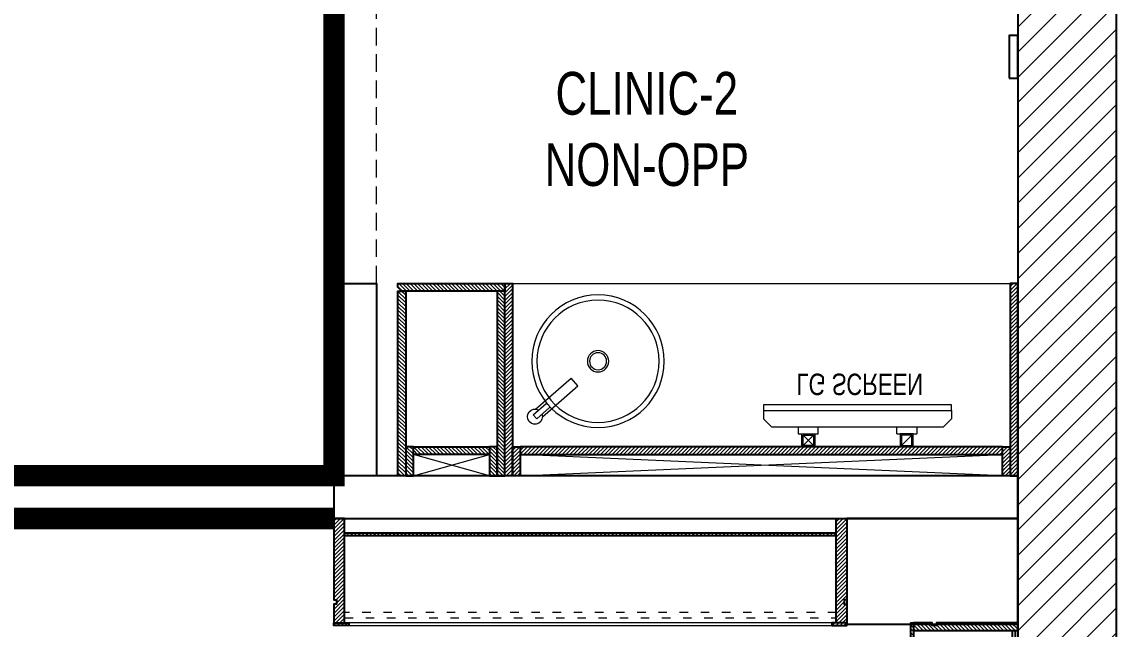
# Model space of a CAD drawing. Header units: feet. Extents: x 6573360 to 6580370, y -5590975 to -5575760.
# Drawn here: x 6577810 to 6580370, y -5580349 to -5578928 of the extents above; entities that cross this region are included whole.
import ezdxf

# ---------------------------------------------------------------- set-up
doc = ezdxf.new("R2010")
doc.units = ezdxf.units.FT
doc.header["$LTSCALE"] = 33
doc.header["$MEASUREMENT"] = 0
doc.linetypes.add('a_p6_plan_L18$0$HIDDEN', pattern=[0.375, 0.25, -0.125])
doc.linetypes.add('ACAD_ISO03W100', pattern=[30, 12, -18])
doc.layers.add('A-WALL', color=1, linetype='Continuous')
for name, color, linetype, lineweight in [('Floor-Unit', 1, 'Continuous', 13), ('LENS-DIM', 252, 'Continuous', 5), ('LENS-PARTITION', 21, 'Continuous', 25), ('LENS-TEXT', 31, 'Continuous', 5), ('LENS_CURTAIN', 5, 'a_p6_plan_L18$0$HIDDEN', 9), ('LK-FF&E WALL', 1, 'Continuous', 9), ('LK-FLUTTED FINISH', 20, 'Continuous', 30), ('LK-IT', 3, 'Continuous', 18), ('LK-TILES FINISH', 251, 'Continuous', 5), ('LN-ELEVATION-1', 81, 'Continuous', 25), ('LN-ELEVATION-2', 103, 'Continuous', 20), ('LN-ELEVATION-3', 125, 'Continuous', 18), ('LN-ELEVATION-4', 145, 'Continuous', 13), ('LN-HATCH', 251, 'Continuous', 0), ('TV', 92, 'Continuous', 18)]:
    doc.layers.add(name, color=color, linetype=linetype, lineweight=lineweight)
doc.styles.add('LK TXT', font='GILC____.TTF', dxfattribs={"height": 100})
doc.styles.get("Standard").update_dxf_attribs({"font": 'GILC____.TTF'})
pattern_1 = [(45, (7858558.917, 3503823.203), (-4.4901280605, 4.4901280605), [])]
pattern_2 = [(45, (35858.5, -100655.3575), (-4.4194174, 4.4194174), [])]

# ---------------------------------------------------------------- blocks, each defined once
blk = doc.blocks.new('A$C37e1902b')
at = {"layer": 'LN-HATCH'}
h = blk.add_hatch(dxfattribs=at)
h.set_pattern_fill('ANSI31', color=256, scale=333, angle=180)
h.set_pattern_definition([(225, (-7372859.443, 5277346.837), (29.43331977, -29.43331977), [])])
h.paths.add_polyline_path([(4592, 7857.8), (4362, 7857.8), (4362, 1777.8), (4592, 1777.8)])
h.paths.add_polyline_path([(4592, 1277.8), (4362, 1277.8), (4362, -4822.2), (4592, -4822.2)])
at = {"layer": 'A-WALL'}
for p, q in [((4362, 7877.8), (4362, 1777.8)), ((4592, 7877.8), (4592, -5377.2))]:
    blk.add_line(p, q, dxfattribs=at)
blk = doc.blocks.new('VC HD 1010')
at = {"layer": 'LN-HATCH', "ltscale": 0.5}
h = blk.add_hatch(dxfattribs=at)
h.set_pattern_fill('ANSI31', color=256, scale=2)
h.set_pattern_definition([(45, (3761554.586, 1795022.936), (-4.490128061, 4.490128061), [])])
h.paths.add_polyline_path([(-505.2, 24), (-505.2, -166), (-499.2, -166), (-499.2, -176), (-505.2, -176), (-505.2, -220), (-487.2, -220), (-487.2, 24)])
h = blk.add_hatch(dxfattribs=at)
h.set_pattern_fill('ANSI31', color=256, scale=2)
h.set_pattern_definition(pattern_1)
h.paths.add_polyline_path([(504.8, 24), (504.8, -166), (498.8, -166), (498.8, -176), (504.8, -176), (504.8, -220), (486.8, -220), (486.8, 24)])
h = blk.add_hatch(dxfattribs=at)
h.set_pattern_fill('ANSI31', color=256, scale=2)
h.set_pattern_definition([(45, (7858741.917, 3503823.203), (-4.4901280605, 4.4901280605), [])])
h.paths.add_polyline_path([(-470.2, -220), (-470.2, -226), (-505.2, -226), (-505.2, -220)])
h = blk.add_hatch(dxfattribs=at)
h.set_pattern_fill('ANSI31', color=256, scale=2)
h.set_pattern_definition(pattern_1)
h.paths.add_polyline_path([(476.8, -220), (476.8, -226), (511.8, -226), (511.8, -220)])
at = {"layer": 'LN-ELEVATION-1', "ltscale": 0.5}
for points in [[(-505.2, 24), (-505.2, -166), (-499.2, -166), (-499.2, -176), (-505.2, -176), (-505.2, -220), (-487.2, -220), (-487.2, 24)], [(486.8, 12), (-487.2, 12), (-487.2, 18), (486.8, 18)], [(504.8, 24), (504.8, -166), (498.8, -166), (498.8, -176), (504.8, -176), (504.8, -220), (486.8, -220), (486.8, 24)], [(-470.2, -220), (-470.2, -226), (-505.2, -226), (-505.2, -220)], [(469.8, -220), (469.8, -226), (504.8, -226), (504.8, -220)]]:
    blk.add_lwpolyline(points, close=True, dxfattribs=at)
at = {"layer": 'LN-ELEVATION-2', "ltscale": 0.5}
blk.add_lwpolyline([(470.2, 0), (-470.2, 0), (-470.2, -208), (470.2, -208)], close=True, dxfattribs=at)
at = {"layer": 'LN-ELEVATION-3', "ltscale": 0.5}
for p, q in [((-487.2, 24), (486.8, 24)), ((-470.2, -220), (469.8, -220)), ((469.8, -226), (-470.2, -226))]:
    blk.add_line(p, q, dxfattribs=at)
for points in [[(-470.2, 0), (-288.5, 0), (-288.5, -64), (-470.2, -64)], [(-280.5, 0), (-98.8, 0), (-98.8, -64), (-280.5, -64)], [(-90.8, 0), (90.8, 0), (90.8, -64), (-90.8, -64)], [(98.8, 0), (280.5, 0), (280.5, -64), (98.8, -64)], [(288.5, 0), (470.2, 0), (470.2, -64), (288.5, -64)], [(-470.2, -136), (-288.5, -136), (-288.5, -72), (-470.2, -72)], [(-280.5, -72), (-98.8, -72), (-98.8, -136), (-280.5, -136)], [(-90.8, -72), (90.8, -72), (90.8, -136), (-90.8, -136)], [(98.8, -72), (280.5, -72), (280.5, -136), (98.8, -136)], [(288.5, -72), (470.2, -72), (470.2, -136), (288.5, -136)], [(-470.2, -144), (-288.5, -144), (-288.5, -208), (-470.2, -208)], [(-280.5, -144), (-98.8, -144), (-98.8, -208), (-280.5, -208)], [(-90.8, -144), (90.8, -144), (90.8, -208), (-90.8, -208)], [(98.8, -144), (280.5, -144), (280.5, -208), (98.8, -208)], [(288.5, -144), (470.2, -144), (470.2, -208), (288.5, -208)]]:
    blk.add_lwpolyline(points, close=True, dxfattribs=at)
blk = doc.blocks.new('JJ SH 1200')
at = {"layer": 'LN-HATCH', "ltscale": 0.5}
h = blk.add_hatch(dxfattribs=at)
h.set_pattern_fill('ANSI31', color=256, scale=2)
h.set_pattern_definition([(45, (4097187.331, 1708800.267), (-4.4901280605, 4.4901280605), [])])
h.paths.add_polyline_path([(792.1, 220), (792.1, 30), (786.1, 30), (786.1, 20), (792.1, 20), (792.1, -24), (767.1, -24), (767.1, 220)])
h.paths.add_polyline_path([(-382.9, 180), (767.1, 180), (767.1, 186), (-382.9, 186)])
h.paths.add_polyline_path([(757.1, -24), (757.1, -30), (792.1, -30), (792.1, -24)])
h.paths.add_polyline_path([(-407.9, 220), (-407.9, 30), (-401.9, 30), (-401.9, 20), (-407.9, 20), (-407.9, -24), (-382.9, -24), (-382.9, 220)])
h.paths.add_polyline_path([(-372.9, -24), (-372.9, -30), (-407.9, -30), (-407.9, -24)])
at = {"layer": 'LN-ELEVATION-1', "ltscale": 0.5}
for points in [[(-407.9, 220), (-407.9, 30), (-401.9, 30), (-401.9, 20), (-407.9, 20), (-407.9, -24), (-382.9, -24), (-382.9, 220)], [(792.1, 220), (792.1, 30), (786.1, 30), (786.1, 20), (792.1, 20), (792.1, -24), (767.1, -24), (767.1, 220)], [(-382.9, 180), (767.1, 180), (767.1, 186), (-382.9, 186)], [(-372.9, -24), (-372.9, -30), (-407.9, -30), (-407.9, -24)], [(757.1, -24), (757.1, -30), (792.1, -30), (792.1, -24)]]:
    blk.add_lwpolyline(points, close=True, dxfattribs=at)
at = {"layer": 'LN-ELEVATION-3', "ltscale": 0.5}
for p, q in [((767.1, 220), (-382.9, 220)), ((757.1, -24), (-372.9, -24)), ((-372.9, -30), (757.1, -30))]:
    blk.add_line(p, q, dxfattribs=at)
at = {"layer": 'LN-ELEVATION-4', "linetype": 'ACAD_ISO03W100', "ltscale": 0.05}
blk.add_lwpolyline([(767.1, 0), (-382.9, 0), (-382.9, -12), (767.1, -12)], close=True, dxfattribs=at)
blk = doc.blocks.new('rtf')
at = {"color": 0, "linetype": 'ByBlock', "lineweight": -2}
for p, q in [((16425.3, -172793.1), (16535.3, -172793.1)), ((16535.3, -172793.1), (16535.3, -172817.1)), ((16412.5, -172798.8), (16452.4, -172798.8)), ((16412.5, -172810.8), (16412.5, -172798.8)), ((16412.5, -172810.8), (16452.4, -172810.8)), ((16425.3, -172817.1), (16535.3, -172817.1))]:
    blk.add_line(p, q, dxfattribs=at)
for centre, radius, start, end in [((16412.5, -172805.1), 17.5, 21.0506, 340.9422), ((16444.5, -172804.8), 9.89, 322.6562, 37.3438)]:
    blk.add_arc(centre, radius, start, end, dxfattribs=at)
blk = doc.blocks.new('dsg')
at = {"color": 0, "linetype": 'ByBlock', "lineweight": -2}
for radius in [155, 143, 25, 20]:
    blk.add_circle((11491.5, -171102.6), radius, dxfattribs=at)
blk.add_blockref('rtf', (-5117.5, 1702.9), dxfattribs=at)
blk = doc.blocks.new('CLINIC - CABINET SINK')
at = {"layer": 'LN-HATCH', "ltscale": 0.5}
h = blk.add_hatch(dxfattribs=at)
h.set_pattern_fill('ANSI31', color=256, scale=2)
h.set_pattern_definition([(45, (4052861.5004, 1708016.356), (-4.4901280605, 4.4901280605), [])])
h.paths.add_polyline_path([(-563.4, 157), (564.6, 157), (564.6, 175), (-563.4, 175)])
h.paths.add_polyline_path([(582.6, 225), (600.6, 225), (600.6, -225), (582.6, -225)])
h.paths.add_polyline_path([(564.6, 225), (582.6, 225), (582.6, 157), (564.6, 157)])
h.paths.add_polyline_path([(-581.4, 225), (-599.4, 225), (-599.4, -225), (-581.4, -225)])
h.paths.add_polyline_path([(-581.4, 225), (-563.4, 225), (-563.4, 157), (-581.4, 157)])
at = {"layer": 'LN-ELEVATION-1', "ltscale": 0.5}
for points in [[(-581.4, 225), (-599.4, 225), (-599.4, -225), (-581.4, -225)], [(-581.4, 225), (-563.4, 225), (-563.4, 157), (-581.4, 157)], [(564.6, 225), (582.6, 225), (582.6, 157), (564.6, 157)], [(582.6, 225), (600.6, 225), (600.6, -225), (582.6, -225)], [(-563.4, 157), (564.6, 157), (564.6, 175), (-563.4, 175)]]:
    blk.add_lwpolyline(points, close=True, dxfattribs=at)
at = {"layer": 'LN-ELEVATION-2', "ltscale": 0.5}
blk.add_line((582.6, -225), (-581.4, -225), dxfattribs=at)
at = {"layer": 'LN-HATCH', "ltscale": 0.5}
for p, q in [((564.6, 225), (-563.4, 175)), ((-563.4, 225), (564.6, 175))]:
    blk.add_line(p, q, dxfattribs=at)
at = {"layer": 'LN-ELEVATION-3', "xscale": -1, "rotation": 41.1558274151866}
blk.add_blockref('dsg', (-103569.3, 136346.7), dxfattribs=at)
blk = doc.blocks.new('CLINIC SCREEN')
at = {"layer": 'TV'}
for p, q in [((-103.1, 42.9), (-127.4, 18.6)), ((-127.4, 42.9), (-103.1, 18.6)), ((102.7, 42.9), (127, 18.6))]:
    blk.add_line(p, q, dxfattribs=at)
at = {"layer": 'TV', "ltscale": 12}
for p, q in [((-220, -19.4), (-200.6, 0)), ((200.6, 0), (-200.6, 0)), ((-138.5, 0), (-138.5, 15.5)), ((-138.5, 15.5), (-92, 15.5)), ((-92, 15.5), (-92, 0)), ((92, 15.5), (92, 0)), ((92, 15.5), (138.5, 15.5)), ((138.5, 0), (138.5, 15.5)), ((220, -19.4), (200.6, 0)), ((-220, -38.8), (-220, -19.4)), ((220, -38.8), (220, -19.4))]:
    blk.add_line(p, q, dxfattribs=at)
at = {"layer": 'TV'}
for points in [[(-130.4, 15.5), (-100.1, 15.5), (-100.1, 45.9), (-130.4, 45.9)], [(-127.4, 18.6), (-103.1, 18.6), (-103.1, 42.9), (-127.4, 42.9)], [(130, 15.5), (99.7, 15.5), (99.7, 45.9), (130, 45.9)], [(127, 18.6), (102.7, 18.6), (102.7, 42.9), (127, 42.9)]]:
    blk.add_lwpolyline(points, close=True, dxfattribs=at)
at = {"layer": 'TV', "ltscale": 12}
blk.add_lwpolyline([(-220, -51.7), (-220, -38.8), (220, -38.8), (220, -51.7)], close=True, dxfattribs=at)
at = {"layer": 'Floor-Unit', "color": 0, "ltscale": 2, "insert": (5.2, -100.4), "char_height": 50, "attachment_point": 5}
blk.add_mtext_dynamic_manual_height_columns('LG SCREEN', width=466.48, gutter_width=12.5, heights=[0], dxfattribs=at)
blk = doc.blocks.new('CLINIC - MOP CLOSET')
at = {"layer": 'LN-HATCH', "ltscale": 0.5}
h = blk.add_hatch(dxfattribs=at)
h.set_pattern_fill('ANSI31', color=256, scale=50, angle=360)
h.set_pattern_definition(pattern_2)
h.paths.add_polyline_path([(-106.4, 216), (-124.4, 216), (-124.4, -216), (-106.4, -216)])
h = blk.add_hatch(dxfattribs=at)
h.set_pattern_fill('ANSI31', color=256, scale=50, angle=360)
h.set_pattern_definition(pattern_2)
h.paths.add_polyline_path([(-106.4, 216), (-88.4, 216), (-88.4, 148), (-106.4, 148)])
h = blk.add_hatch(dxfattribs=at)
h.set_pattern_fill('ANSI31', color=256, scale=50, angle=360)
h.set_pattern_definition(pattern_2)
h.paths.add_polyline_path([(89.6, 216), (107.6, 216), (107.6, 148), (89.6, 148)])
h = blk.add_hatch(dxfattribs=at)
h.set_pattern_fill('ANSI31', color=256, scale=50, angle=360)
h.set_pattern_definition(pattern_2)
h.paths.add_polyline_path([(107.6, 216), (125.6, 216), (125.6, -216), (107.6, -216)])
h = blk.add_hatch(dxfattribs=at)
h.set_pattern_fill('ANSI31', color=256, scale=50, angle=360)
h.set_pattern_definition(pattern_2)
h.paths.add_polyline_path([(-88.4, 148), (89.6, 148), (89.6, 166), (-88.4, 166)])
h = blk.add_hatch(dxfattribs=at)
h.set_pattern_fill('ANSI31', color=256, scale=50, angle=360)
h.set_pattern_definition([(45, (35894.5, -101037.3575), (-4.4194174, 4.4194174), [])])
h.paths.add_polyline_path([(-115.4, -216), (-124.4, -225), (-124.4, -234), (125.6, -234), (125.6, -216)])
at = {"layer": 'LN-ELEVATION-1', "ltscale": 0.5}
for points in [[(-106.4, 216), (-124.4, 216), (-124.4, -216), (-106.4, -216)], [(-106.4, 216), (-88.4, 216), (-88.4, 148), (-106.4, 148)], [(89.6, 216), (107.6, 216), (107.6, 148), (89.6, 148)], [(107.6, 216), (125.6, 216), (125.6, -216), (107.6, -216)], [(-88.4, 148), (89.6, 148), (89.6, 166), (-88.4, 166)], [(-124.4, -225), (-124.4, -234), (125.6, -234), (125.6, -216), (-115.4, -216)]]:
    blk.add_lwpolyline(points, close=True, dxfattribs=at)
at = {"layer": 'LN-HATCH', "ltscale": 0.5}
for p, q in [((89.6, 216), (-88.4, 166)), ((-88.4, 216), (89.6, 166))]:
    blk.add_line(p, q, dxfattribs=at)

msp = doc.modelspace()

# ---------------------------------------------------------------- linework, layer by layer
at = {"layer": 'LENS-PARTITION'}
for points in [[(6580119.8, -5579060.1), (6580139.8, -5579060.1), (6580139.8, -5578960.1), (6580119.8, -5578960.1)], [(6578539.8, -5579540.1), (6578639.8, -5579540.1), (6578639.8, -5579990.1), (6578539.8, -5579990.1)], [(6578539.8, -5580090.1), (6580139.8, -5580090.1), (6580139.8, -5579990.1), (6578539.8, -5579990.1)], [(6579739.8, -5580337.1), (6580139.8, -5580337.1), (6580139.8, -5580090.1), (6579739.8, -5580090.1)]]:
    msp.add_lwpolyline(points, close=True, dxfattribs=at)
at = {"layer": 'LENS_CURTAIN', "ltscale": 5}
for points in [[(6578539.8, -5578790.1), (6578539.8, -5579540.1), (6578639.8, -5579540.1), (6578639.8, -5578790.1)], [(6578539.8, -5579990.1), (6577739.8, -5579990.1), (6577739.8, -5580090.1), (6578539.8, -5580090.1)]]:
    msp.add_lwpolyline(points, close=True, dxfattribs=at)
at = {"layer": 'LK-FLUTTED FINISH', "linetype": 'ACAD_ISO03W100', "ltscale": 0.05, "const_width": 50}
msp.add_lwpolyline([(6578539.8, -5580090.1), (6573589.8, -5580090.1)], dxfattribs=at)
at = {"layer": 'LK-TILES FINISH', "color": 212, "linetype": 'ACAD_ISO03W100', "ltscale": 0.05, "const_width": 50}
msp.add_lwpolyline([(6577739.8, -5577590.1), (6578539.8, -5577590.1), (6578539.8, -5579990.1), (6577739.8, -5579990.1)], close=True, dxfattribs=at)

# ---------------------------------------------------------------- block references
at = {"layer": 'LENS-DIM', "color": 2}
msp.add_blockref('A$C37e1902b', (6575777.8, -5584172.9), dxfattribs=at)
at = {"layer": 'LK-FF&E WALL'}
for name, p, rotation in [('CLINIC - CABINET SINK', (6579540.5, -5579765.1), 180), ('VC HD 1010', (6580115.8, -5580839.2), 270)]:
    msp.add_blockref(name, p, dxfattribs=dict(at, rotation=rotation))
at = {"layer": 'LK-FF&E WALL', "xscale": -1, "rotation": 180}
msp.add_blockref('CLINIC - MOP CLOSET', (6578814.2, -5579774.1), dxfattribs=at)
at = {"layer": 'LK-FF&E WALL'}
msp.add_blockref('JJ SH 1200', (6578947.8, -5580310.1), dxfattribs=at)
at = {"layer": 'LK-IT', "xscale": -1, "rotation": 180}
msp.add_blockref('CLINIC SCREEN', (6579764.8, -5579876.2), dxfattribs=at)

# ---------------------------------------------------------------- texts
at = {"layer": 'LENS-TEXT', "color": 0, "linetype": 'Continuous', "ltscale": 3, "insert": (6579271.9, -5579179.4), "char_height": 100, "attachment_point": 5, "style": 'LK TXT'}
msp.add_mtext_dynamic_manual_height_columns('CLINIC-2\\PNON-OPP', width=1531.99, gutter_width=1, heights=[0], dxfattribs=at)

doc.saveas('drawing.dxf')
